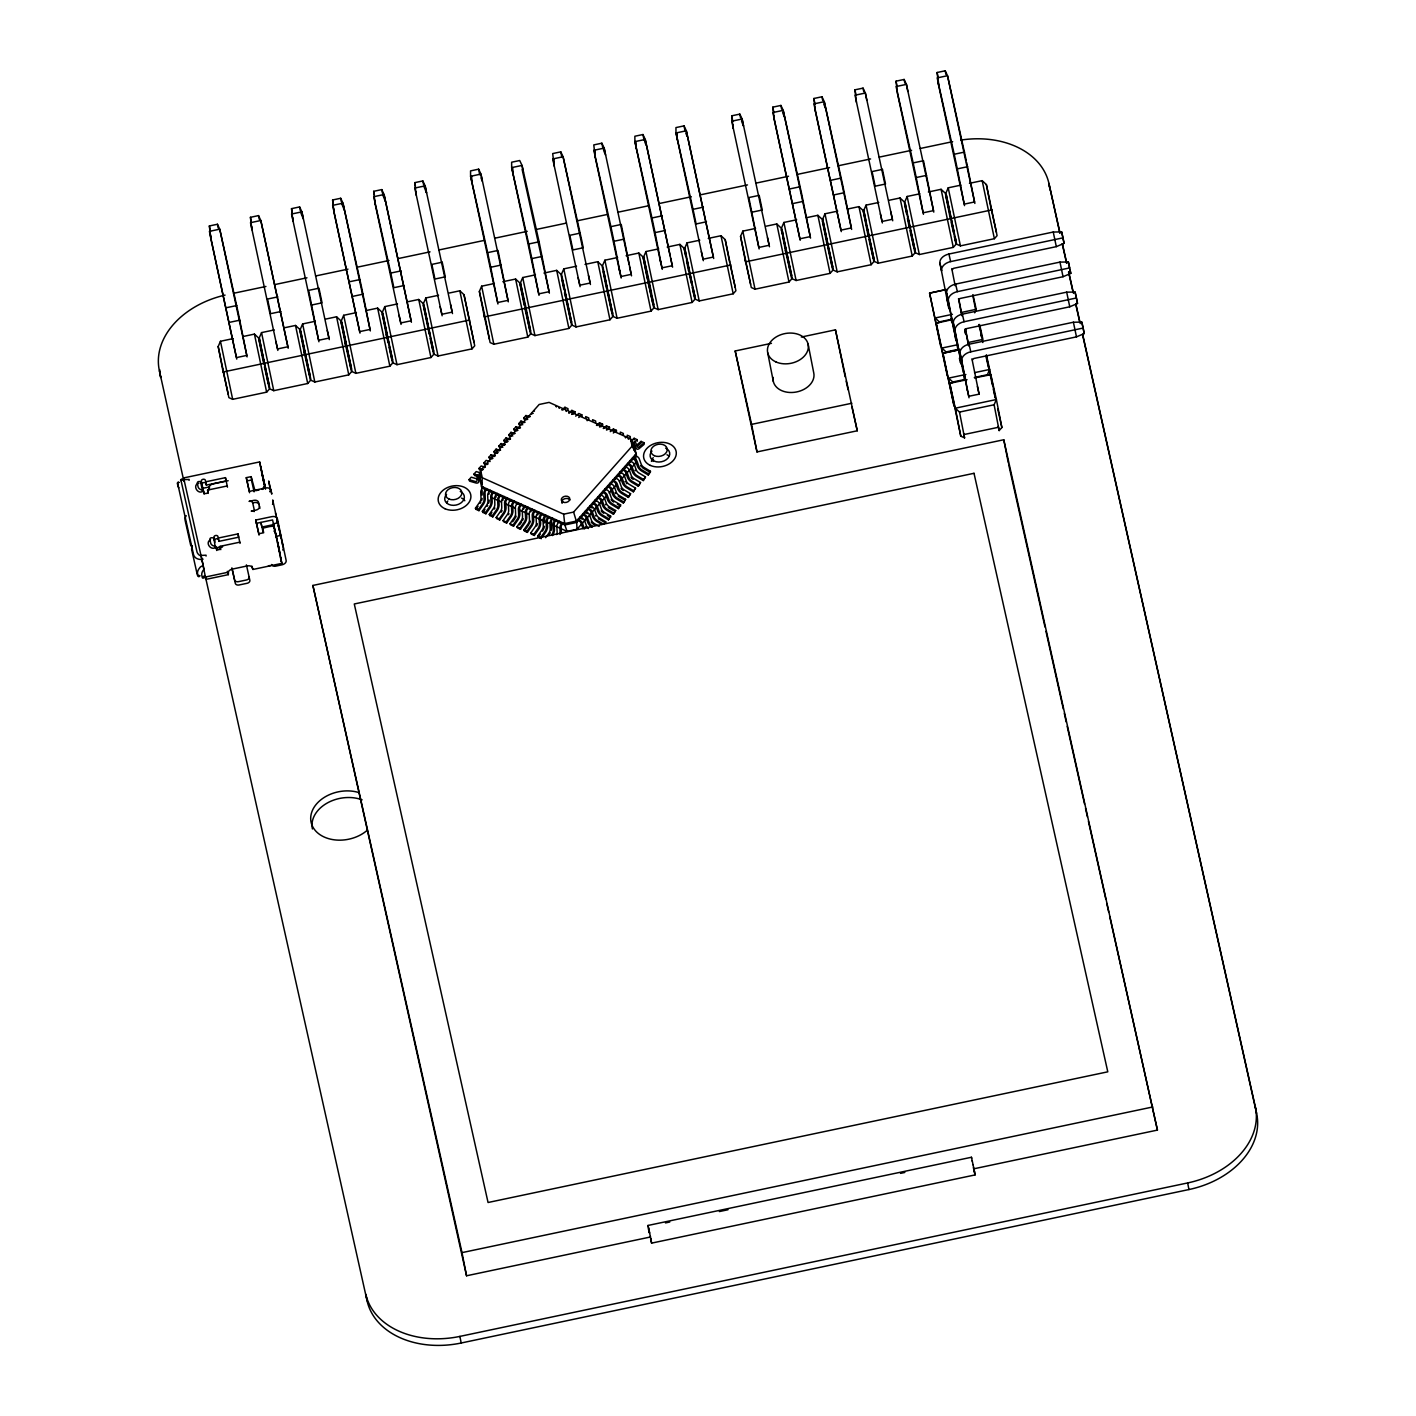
<?xml version="1.0" encoding="UTF-8"?>
<svg xmlns="http://www.w3.org/2000/svg" width="1416" height="1416" viewBox="0 0 1416 1416"><rect width="100%" height="100%" fill="white"/><g stroke="black" fill="none" stroke-linecap="round" stroke-linejoin="round"><path stroke-width="1.5" d="M251.942 566.152L252.915 569.462L251.747 566.719A4.956 3.363 -12.6 0 0 247.216 565.94L232.348 569.09A4.956 3.363 -12.6 0 0 228.472 571.621L228.348 574.648L205.869 579.392L202.382 561.78M252.915 569.462L281.873 563.373L279.005 548.966M605.659 522.964L605.712 521.761L599.34 517.973A3.894 1.912 41.6 0 1 596.455 514.734L594.49 509.3A2.85 1.398 41.6 0 0 591.906 506.698L589.976 505.813L592.136 508.043M608.508 518.628L602.136 514.84A3.894 1.912 41.6 0 1 599.234 511.601L597.269 506.149A2.85 1.398 41.6 0 0 594.702 503.547L592.755 502.68L595.605 505.512L597.817 511.512A5.965 2.92 41.6 0 0 601.588 515.725L608.438 519.831L610.685 516.15L604.313 512.362A3.894 1.912 41.6 0 1 601.428 509.123L599.464 503.689A2.85 1.398 41.6 0 0 596.879 501.087L594.95 500.22L595.216 501.583M608.438 519.831L610.685 516.15M613.482 513.017L607.11 509.229A3.894 1.912 41.6 0 1 604.207 505.99L602.242 500.538A2.85 1.398 41.6 0 0 599.676 497.936L597.729 497.069L600.543 499.83L602.791 505.919A5.965 2.92 41.6 0 0 606.561 510.114L613.411 514.22L615.659 510.539L609.287 506.751A3.894 1.912 41.6 0 1 606.402 503.53L604.437 498.078A2.85 1.398 41.6 0 0 601.853 495.476L599.924 494.609L600.189 495.989M615.659 510.539L613.411 514.22M618.456 507.406L612.084 503.618A3.894 1.912 41.6 0 1 609.181 500.379L607.216 494.945A2.85 1.398 41.6 0 0 604.65 492.343L602.703 491.476L605.552 494.29L607.765 500.308A5.965 2.92 41.6 0 0 611.535 504.521L618.385 508.61L620.633 504.946L614.261 501.158A3.894 1.912 41.6 0 1 611.376 497.919L609.411 492.467A2.85 1.398 41.6 0 0 606.827 489.865L604.898 488.998L605.163 490.379M618.385 508.61L620.633 504.946M623.429 501.795L617.057 498.007A3.894 1.912 41.6 0 1 614.155 494.768L612.19 489.334A2.85 1.398 41.6 0 0 609.623 486.732L607.676 485.865L610.526 488.679L612.739 494.697A5.965 2.92 41.6 0 0 616.509 498.91L623.359 502.999L625.606 499.335L619.235 495.547A3.894 1.912 41.6 0 1 616.349 492.308L614.385 486.856A2.85 1.398 41.6 0 0 611.8 484.272L609.871 483.387L610.137 484.768M625.606 499.335L623.359 502.999M628.403 496.202L622.031 492.414A3.894 1.912 41.6 0 1 619.128 489.175L617.164 483.723A2.85 1.398 41.6 0 0 614.597 481.121L612.65 480.254L615.464 483.015L617.712 489.086A5.965 2.92 41.6 0 0 621.482 493.299L628.332 497.405L630.58 493.724L624.208 489.936A3.894 1.912 41.6 0 1 621.323 486.697L619.358 481.263A2.85 1.398 41.6 0 0 616.774 478.661L614.845 477.794L615.11 479.157M630.58 493.724L628.332 497.405M633.377 490.591L627.005 486.803A3.894 1.912 41.6 0 1 624.102 483.564L622.137 478.112A2.85 1.398 41.6 0 0 619.571 475.51L617.624 474.643L620.438 477.404L622.686 483.493A5.965 2.92 41.6 0 0 626.456 487.688L633.306 491.795L635.554 488.113L629.182 484.325A3.894 1.912 41.6 0 1 626.297 481.104L624.332 475.652A2.85 1.398 41.6 0 0 621.748 473.05L619.819 472.183L620.084 473.564M635.554 488.113L633.306 491.795M638.351 484.98L631.979 481.192A3.894 1.912 41.6 0 1 629.076 477.953L627.111 472.519A2.85 1.398 41.6 0 0 624.545 469.917L622.597 469.032L625.447 471.864L627.66 477.882A5.965 2.92 41.6 0 0 631.43 482.095L638.28 486.184L640.528 482.52L634.156 478.732A3.894 1.912 41.6 0 1 631.27 475.493L629.306 470.041A2.85 1.398 41.6 0 0 626.722 467.439L624.792 466.572L625.058 467.953M640.528 482.52L638.28 486.184M643.324 479.369L636.952 475.581A3.894 1.912 41.6 0 1 634.049 472.342L632.085 466.908A2.85 1.398 41.6 0 0 629.518 464.306L627.571 463.439L630.385 466.183L632.633 472.271A5.965 2.92 41.6 0 0 636.404 476.484L643.253 480.573L645.501 476.909L639.129 473.121A3.894 1.912 41.6 0 1 636.244 469.882L634.28 464.43A2.85 1.398 41.6 0 0 631.695 461.846L629.766 460.961L630.031 462.342M645.501 476.909L643.253 480.573M648.298 473.758L641.926 469.97A3.894 1.912 41.6 0 1 639.023 466.749L637.058 461.297A2.85 1.398 41.6 0 0 634.492 458.695L632.545 457.828L635.395 460.642L637.607 466.66A5.965 2.92 41.6 0 0 641.377 470.873L648.227 474.962L650.475 471.298L644.103 467.51A3.894 1.912 41.6 0 1 641.218 464.271L639.253 458.837A2.85 1.398 41.6 0 0 636.669 456.235L634.74 455.368L635.005 456.731M648.227 474.962L650.475 471.298M634.226 450.288L634.173 445.084L630.509 438.854L549.089 402.392L539.16 404.48L480.644 470.448L479.564 477.688L482.343 484.219M488.892 494.29L489.193 493.37M495.812 497.388L496.202 496.361M502.733 500.485L503.123 499.459M517.389 503.707L481.776 487.759L482.272 477.723L480.644 470.448M228.171 480.714L213.303 483.847A4.956 3.363 -12.6 0 0 209.426 486.396L209.338 489.334M482.13 490.502L482.148 495.051M223.232 372.302L218.188 346.513L220.453 341.274L233.197 338.583M218.188 346.513L228.896 397.648L232.666 399.33L266.633 392.161L269.341 389.117L259.252 337.858L261.535 332.601L274.261 329.928M315.343 321.255L302.617 323.945L300.334 329.202L311.06 380.32L314.83 382.001L348.779 374.851L351.487 371.788L341.822 322.582M356.425 312.6L343.681 315.29L341.415 320.529L352.142 371.665L355.894 373.346L389.86 366.178L392.568 363.133L382.886 313.909M397.507 303.927L384.763 306.617L382.497 311.874L393.223 362.992L396.976 364.673L430.942 357.522L433.65 354.478L428.588 328.689L388.161 337.203M438.588 295.271L425.844 297.962L423.579 303.219L434.287 354.336L438.057 356.018L472.024 348.867L474.732 345.805L464.005 294.687L459.811 290.793L449.191 293.041M484.431 317.237L479.369 291.448L481.635 286.191L494.379 283.501M524.858 305.272L520.451 282.793L522.716 277.536L535.46 274.846M576.524 266.19L563.798 268.863L561.515 274.12L572.241 325.238L576.011 326.937L609.977 319.768L612.668 316.724L607.623 290.935L567.179 299.449M617.606 257.517L604.88 260.208L602.596 265.465L613.323 316.582L617.093 318.264L651.041 311.113L653.75 308.051L643.023 256.933L638.828 253.039L626.102 255.73M648.085 279.288L643.678 256.792L645.944 251.552L658.688 248.862M686.353 256.314L684.76 248.136L687.025 242.879L699.769 240.207M745.612 262.155L740.55 236.366L742.816 231.127L755.56 228.436M796.642 219.763L783.898 222.454L781.632 227.711L792.358 278.828L796.111 280.51L830.077 273.359L832.785 270.314L822.714 219.055L824.979 213.798L837.723 211.108M866.185 222.648L863.778 210.382L866.061 205.125L878.787 202.453M919.869 193.78L907.143 196.47L904.859 201.727L915.586 252.844L919.356 254.526L953.304 247.375L956.012 244.313L950.348 215.551M960.951 185.124L948.207 187.815L945.941 193.072L956.667 244.189L960.42 245.871L994.386 238.702L997.094 235.658L986.368 184.54L982.173 180.646L969.447 183.337M974.704 312.83L976.226 309.325L972.987 294.811M952.88 382.479L949.747 383.329L955.304 408.197L959.499 412.074L964.562 437.863L960.791 436.181L955.304 408.197L996.386 399.524L1001.873 427.526L999.165 430.57L994.103 404.781L996.386 399.524L990.828 374.674L987.501 375.187M192.381 546.045L192.098 546.682A3.31 1.54 -73.3 0 0 191.709 549.797L197.267 574.666A3.31 1.54 -73.3 0 0 199.019 575.356M544.452 518.309L544.417 522.947M200.771 482.856L201.338 481.812L199.833 481.564A3.31 2.071 28.9 0 0 197.337 483.422L198.134 486.962A3.31 2.071 28.9 0 0 201.692 489.848L203.196 490.095L202.612 491.14L200.771 482.856L201.674 482.661L202.329 485.971M215.197 547.373L213.922 537.407A2.071 1.522 -11.1 0 1 215.604 535.514A2.071 1.522 -11.1 0 1 217.958 536.558L218.931 541.355L238.667 537.195L238.012 533.885L218.294 538.045M523.655 509.087L524.964 505.848L523.566 507.424A2.85 1.345 -65.9 0 0 522.256 510.84L522.539 516.645A3.894 1.841 -65.9 0 1 521.177 520.787L516.928 526.805L517.424 527.885L520.469 529.265L525.035 522.752A5.965 2.814 -65.9 0 0 526.805 517.371L526.54 510.946L528.009 507.211L526.61 508.786A2.85 1.345 -65.9 0 0 525.301 512.203L525.584 518.008A3.894 1.841 -65.9 0 1 524.221 522.15L519.973 528.168L520.469 529.265M480.183 503.229L480.466 502.804A5.965 2.814 -65.9 0 0 480.767 502.291M487.104 506.326L487.387 505.901A5.965 2.814 -65.9 0 0 487.688 505.388M528.911 524.486L525.425 529.478M542.452 531.124L542.753 530.681A5.965 2.814 -65.9 0 0 543.054 530.186M549.373 534.221L549.673 533.779A5.965 2.814 -65.9 0 0 550.24 532.752M552.417 535.584L552.718 535.142A5.965 2.814 -65.9 0 0 554.488 529.779L554.205 523.354L555.692 519.619L554.293 521.194A2.85 1.345 -65.9 0 0 552.983 524.61L553.249 530.398A3.894 1.841 -65.9 0 1 551.886 534.54M478.962 510.663L478.466 509.583L482.697 503.547A3.894 1.841 -65.9 0 0 484.06 499.423L483.794 493.618A2.85 1.345 -65.9 0 1 485.104 490.202L486.502 488.626L485.015 492.361L485.281 498.786A5.965 2.814 -65.9 0 1 483.511 504.167L478.962 510.663L475.918 509.3L475.422 508.22L479.652 502.184A3.894 1.841 -65.9 0 0 481.015 498.06L480.75 492.255A2.85 1.345 -65.9 0 1 482.06 488.839L483.458 487.263L483.723 488.626M475.918 509.3L478.042 506.273M485.883 513.76L485.387 512.68L489.617 506.645A3.894 1.841 -65.9 0 0 490.98 502.521L490.715 496.715A2.85 1.345 -65.9 0 1 492.025 493.299L493.423 491.724L491.936 495.458L492.202 501.884A5.965 2.814 -65.9 0 1 490.432 507.264L485.883 513.76L482.838 512.397L482.343 511.318L486.573 505.282A3.894 1.841 -65.9 0 0 487.936 501.158L487.67 495.352A2.85 1.345 -65.9 0 1 488.98 491.936L490.379 490.361L490.644 491.741M482.838 512.397L484.962 509.371M492.803 516.858L492.308 515.778L496.538 509.742A3.894 1.841 -65.9 0 0 497.901 505.618L497.635 499.813A2.85 1.345 -65.9 0 1 498.945 496.397L500.344 494.821L498.857 498.556L499.122 504.981A5.965 2.814 -65.9 0 1 497.352 510.362L492.803 516.858L489.759 515.495L489.263 514.415L493.494 508.379A3.894 1.841 -65.9 0 0 494.857 504.255L494.591 498.45A2.85 1.345 -65.9 0 1 495.901 495.034L497.299 493.458L497.565 494.839M489.759 515.495L491.883 512.468M499.724 519.955L499.211 518.875L503.459 512.857A3.894 1.841 -65.9 0 0 504.822 508.716L504.538 502.91A2.85 1.345 -65.9 0 1 505.866 499.494L507.247 497.919L505.778 501.653L506.043 508.079A5.965 2.814 -65.9 0 1 504.273 513.459L499.724 519.955L496.68 518.592L496.166 517.513L500.414 511.477A3.894 1.841 -65.9 0 0 501.777 507.353L501.494 501.547A2.85 1.345 -65.9 0 1 502.822 498.131L504.202 496.556L504.485 497.936M506.645 523.053L506.131 521.973L510.38 515.955A3.894 1.841 -65.9 0 0 511.742 511.813L511.459 506.008A2.85 1.345 -65.9 0 1 512.769 502.591L514.167 501.016L512.698 504.751L512.964 511.176A5.965 2.814 -65.9 0 1 511.194 516.557L506.645 523.053L503.6 521.69L503.087 520.61L507.335 514.592A3.894 1.841 -65.9 0 0 508.698 510.45L508.415 504.645A2.85 1.345 -65.9 0 1 509.725 501.229L511.123 499.653L511.406 501.034M513.565 526.15L513.052 525.07L517.3 519.053A3.894 1.841 -65.9 0 0 518.663 514.911L518.38 509.105A2.85 1.345 -65.9 0 1 519.69 505.689L521.088 504.114L519.619 507.848L519.884 514.274A5.965 2.814 -65.9 0 1 518.114 519.654L513.565 526.15L510.521 524.787L510.008 523.708L514.256 517.69A3.894 1.841 -65.9 0 0 515.619 513.548L515.335 507.742A2.85 1.345 -65.9 0 1 516.645 504.326L518.044 502.751M512.645 521.761L514.787 518.734M519.566 524.858L521.69 521.831M527.389 532.363L526.894 531.265L531.142 525.248A3.894 1.841 -65.9 0 0 532.505 521.106L532.221 515.3A2.85 1.345 -65.9 0 1 533.531 511.884L534.929 510.309L533.46 514.043L533.726 520.469A5.965 2.814 -65.9 0 1 531.956 525.849L527.389 532.363L524.345 531L523.849 529.903L528.097 523.885A3.894 1.841 -65.9 0 0 529.46 519.743L529.177 513.937A2.85 1.345 -65.9 0 1 530.487 510.521L531.885 508.946L530.788 511.866M534.31 535.46L533.814 534.363L538.062 528.345A3.894 1.841 -65.9 0 0 539.425 524.203L539.142 518.415A2.85 1.345 -65.9 0 1 540.452 514.981L541.85 513.406L540.381 517.159L540.646 523.584A5.965 2.814 -65.9 0 1 538.876 528.947L534.31 535.46L531.265 534.097L530.77 533L535.018 526.982A3.894 1.841 -65.9 0 0 536.381 522.84L536.098 517.052A2.85 1.345 -65.9 0 1 537.407 513.619L538.806 512.043L537.708 514.964M537.691 536.098L541.231 538.558L537.691 536.098L541.921 530.08A3.894 1.841 -65.9 0 0 543.302 525.938L543.018 520.15A2.85 1.345 -65.9 0 1 544.328 516.716L545.726 515.141L544.629 518.061M538.186 537.195L540.328 534.151M540.735 537.46L544.965 531.442A3.894 1.841 -65.9 0 0 546.346 527.301L546.063 521.513A2.85 1.345 -65.9 0 1 547.373 518.097L548.771 516.521L547.302 520.168L547.567 526.681A5.965 2.814 -65.9 0 1 545.797 532.044L542.293 537.036M545.673 537.691L548.842 533.177A3.894 1.841 -65.9 0 0 550.205 529.035L549.939 523.247A2.85 1.345 -65.9 0 1 551.249 519.831L552.647 518.256L552.913 519.619M551.55 521.159L551.443 528.416A5.965 2.814 -65.9 0 1 551.107 530.54M259.252 337.858L269.978 388.975L273.748 390.674L307.714 383.506L310.405 380.462L300.741 331.238M485.033 316.777L490.095 342.566L493.848 344.247L527.814 337.096L530.522 334.052L525.46 308.263L485.033 316.777L479.369 291.448M526.115 308.122L531.159 333.911L534.929 335.592L568.896 328.424L571.604 325.379L566.542 299.59L526.115 308.122L520.451 282.793M481.228 477.493L478.803 476.643L478.732 481.688A5.965 2.92 41.6 0 1 476.041 483.015L469.616 481.157L469.032 479.652L471.227 477.192L477.192 478.944A3.894 1.912 41.6 0 0 477.776 479.05M478.608 476.714L474.59 475.546L474.006 474.059L476.201 471.581L480.183 472.749M479.564 469.935L478.98 468.448L481.175 465.988L485.157 467.138M484.538 464.342L483.953 462.837L486.148 460.377L490.131 461.528M489.511 458.731L488.927 457.226L491.122 454.766L495.104 455.934M494.485 453.12L493.901 451.633L496.096 449.155L500.078 450.323M499.459 447.509L498.875 446.022L501.069 443.562L505.052 444.712M504.432 441.916L503.848 440.411L506.043 437.951L510.025 439.102M509.406 436.305L508.822 434.8L511.017 432.34L514.999 433.508M514.38 430.694L513.796 429.207L515.99 426.729L519.973 427.897M519.353 425.083L518.769 423.596L520.964 421.118L524.947 422.287M524.327 419.49L523.743 417.986L525.938 415.525L529.92 416.676M649.342 282.138L654.404 307.927L658.157 309.608L692.123 302.44L694.831 299.396L689.769 273.607L649.342 282.138L643.678 256.792M684.76 248.136L695.486 299.254L699.239 300.953L733.205 293.785L735.913 290.74L725.187 239.605L720.992 235.729L708.248 238.401M482.272 477.723L563.674 514.185L573.604 512.079L632.12 446.129L630.509 438.854M632.12 446.129L636.12 453.793L576.436 521.07L564.542 523.584L481.511 486.396M740.55 236.366L751.276 287.501L755.029 289.183L788.995 282.014L791.703 278.97L783.632 237.923M553.16 525.141L567.055 531.372L576.985 529.283L606.243 496.29M609.163 492.998L616.473 484.75M619.411 481.458L635.501 463.315L636.12 453.793M605.712 521.761L603.535 524.221L597.163 520.433A3.894 1.912 41.6 0 1 594.26 517.194L592.295 511.76A2.85 1.398 41.6 0 0 589.729 509.158L587.782 508.291L590.631 511.105L592.844 517.123A5.965 2.92 41.6 0 0 596.614 521.336L601.871 524.469M822.714 219.055L833.422 270.173L837.192 271.854L871.159 264.704L873.867 261.641L866.999 226.737M863.778 210.382L874.504 261.517L878.274 263.199L912.24 256.031L914.931 252.986L908.063 218.082M568.011 410.268L567.993 408.658L564.949 407.295L561.851 409.95A2.85 1.345 -65.9 0 1 563.249 409.879M568.772 413.047L571.869 410.392L574.914 411.755L574.931 413.366M571.816 414.41L574.914 411.755M575.692 416.145L578.79 413.49L581.834 414.853L581.852 416.463M578.737 417.508L581.834 414.853M596.455 425.437L599.534 422.782L602.579 424.145L602.614 425.774M599.499 426.8L602.579 424.145M603.358 428.535L606.455 425.88L609.5 427.243L609.535 428.871M606.402 429.898L609.5 427.243M610.278 431.632L613.376 428.995L616.42 430.358L616.456 431.969L613.411 430.606L613.376 428.995M613.323 433.013L616.42 430.358M631.04 440.942L634.138 438.287L637.182 439.65L637.218 441.261M634.085 442.305L637.182 439.65M636.421 445.367L641.059 441.385L644.103 442.748L644.138 444.359L639.129 448.624A5.965 2.814 -65.9 0 1 636.28 448.465L634.386 443.863L632.51 445.598L633.642 442.642A2.85 1.345 -65.9 0 1 635.572 442.394L637.271 446.606A3.894 1.841 -65.9 0 0 639.466 446.73L644.103 442.748M637.979 445.668L641.094 442.996L641.059 441.385M192.328 545.815L191.957 546.045A3.31 1.54 -73.3 0 1 190.647 545.072L185.089 520.203A3.31 1.54 -73.3 0 1 186.239 515.69M210.524 539.761C204.718 542.399 210.86 551.408 216.099 547.178L216.436 548.665A2.071 1.522 -11.1 0 0 218.772 549.709A2.071 1.522 -11.1 0 0 220.471 547.815L220.135 546.328L239.87 542.169M952.225 269.748L953.623 268.314L1056.318 246.649L1064.071 243.357L1062.991 237.835L1061.664 231.923L1053.238 232.029L948.932 254.03A10.585 7.186 -12.6 0 0 939.958 263.252L948.897 308.812M961.871 314.777L958.951 299.82L959.924 298.511L1063.044 276.722L1070.797 273.412L1069.699 267.907L1068.39 261.995L1059.965 262.102L955.641 284.085A10.585 7.186 -12.6 0 0 946.685 293.324L953.888 330.087M968.597 344.849L965.659 329.893L966.65 328.583L1069.753 306.794L1077.505 303.484L1076.426 297.979L1075.098 292.068L1066.69 292.156L962.367 314.157A10.585 7.186 -12.6 0 0 953.41 323.397L961.535 364.832M972.385 359.965L973.783 358.514L1076.479 336.866L1084.231 333.556L1083.152 328.052L1081.824 322.122L1073.399 322.228L969.093 344.23A10.585 7.186 -12.6 0 0 960.119 353.469L967.34 390.214M198.895 483.245C191.868 484.644 197.691 495.618 203.532 490.945L203.851 492.432A2.071 1.522 -11.1 0 0 206.205 493.476A2.071 1.522 -11.1 0 0 207.904 491.582L207.568 490.095L227.303 485.936M305.36 354.673L264.916 363.186M387.506 337.344L347.079 345.876M469.67 320.016L429.225 328.547M648.687 282.262L608.26 290.793M730.851 264.951L690.424 273.465M950.95 218.542L910.523 227.056M992.032 209.869L951.605 218.4M959.145 349.681L943.021 353.257L954.083 406.109L936.312 323.184L939.445 322.352M1062.991 237.835L950.614 261.606A10.585 7.186 -12.6 0 0 941.658 270.828L939.958 263.252M1069.699 267.907L957.34 291.661A10.585 7.186 -12.6 0 0 948.384 300.9L956.012 339.822M1076.426 297.979L964.066 321.733A10.585 7.186 -12.6 0 0 955.092 330.972L963.234 372.408M1083.152 328.052L970.792 351.805A10.585 7.186 -12.6 0 0 961.818 361.045L969.022 397.79M236.755 359.098L209.409 231.357L219.746 229.162L238.277 312.971L246.809 355.416L236.472 357.593L210.789 238.401L209.356 225.958L217.445 224.259L219.746 229.162L247.11 356.903M251.694 226.277L251.871 229.746L250.437 217.303L258.526 215.604L260.827 220.507L288.191 348.248M292.776 217.621L292.935 221.073L291.519 208.648L299.608 206.931L301.909 211.851L329.273 339.592M360 333.114L332.636 205.355L342.991 203.178L361.505 286.988L370.054 329.432L359.699 331.609L334.017 212.418L332.601 199.975L340.69 198.275L342.991 203.178L370.337 330.919M401.064 324.441L375.098 203.762L373.682 191.319L381.771 189.602L384.072 194.523L411.419 322.264M416.003 191.62L416.18 195.089L414.746 182.646L422.835 180.947L425.136 185.85L452.5 313.591M478.643 169.177L470.555 170.893L470.59 176.274L497.653 302.528L508.008 300.351L480.944 174.097L478.643 169.177L479.723 174.699M580.171 233.127L569.816 235.304L572.896 249.942L583.233 247.747L581.764 240.543L563.09 156.769L560.789 151.866L552.7 153.565L554.134 166.008L553.78 159.07M629.129 264.65L604.172 148.114L601.871 143.193L593.782 144.91L595.216 157.335L619.606 271.111M672.6 267.181L645.254 139.441L642.952 134.538L634.864 136.237L634.899 141.635L660.688 262.456M713.682 258.526L686.335 130.785L684.034 125.882L675.945 127.582L675.981 132.962L703.327 260.703M732.992 124.785L733.152 128.254L731.736 115.811L739.825 114.112L742.126 119.015L769.472 246.756M800.199 240.278L772.853 112.537L783.207 110.359L801.721 194.151L810.271 236.614L799.916 238.791L774.233 119.599L772.817 107.156L780.906 105.439L783.207 110.359L810.554 238.1M841.281 231.622L813.935 103.881L824.289 101.687L842.803 185.496L851.352 227.941L840.998 230.135L815.315 110.926L813.899 98.483L821.97 96.784L824.289 101.687L851.635 229.427M856.397 102.271L854.963 89.828L863.052 88.128L865.353 93.031L892.717 220.772M896.045 81.172L904.134 79.455L906.435 84.376L933.498 210.63L923.143 212.807L897.479 93.615L896.045 81.172L897.125 86.677M966.597 162.362L974.58 201.957L964.225 204.134L938.543 84.942L937.127 72.499L945.215 70.8L947.516 75.703L974.863 203.444M233.534 293.289L265.925 286.457M274.562 284.634L306.953 277.801M315.591 275.978L347.982 269.146M356.62 267.323L389.011 260.491M397.648 258.685L430.039 251.853M438.677 250.03L484.042 240.454M494.839 238.189L527.23 231.357M535.867 229.534L566.099 223.162M576.896 220.878L607.128 214.506M617.925 212.223L648.156 205.851M658.953 203.585L691.344 196.753M699.982 194.93L747.489 184.912M756.144 183.089L788.535 176.257M797.173 174.434L829.564 167.601M838.201 165.778L870.592 158.946M879.23 157.123L911.621 150.308M920.258 148.485L952.649 141.653M226.472 307.697L236.826 305.52M277.89 296.864L267.553 299.041L270.633 313.679L280.97 311.485M349.699 281.713L360.053 279.536M399.082 315.379L400.781 322.954L411.136 320.777L384.072 194.523L373.718 196.7L390.781 273.058L401.135 270.881M481.015 177.92L482.325 181.142L480.944 174.097L470.59 176.274L487.653 252.632L498.007 250.455L508.291 301.838M539.089 241.782L522.026 165.424L519.707 160.521L511.636 162.221L511.672 167.619L528.734 243.977L539.089 241.782L549.373 293.165M605.552 155.158L604.172 148.114L593.817 150.291L610.898 226.649L621.235 224.454L631.536 275.854M670.21 255.995L645.254 139.441L634.899 141.635L651.962 217.976L662.316 215.798M711.699 249.464L686.335 130.785L675.981 132.962L693.043 209.32L703.398 207.143M789.916 188.894L800.27 186.717M830.997 180.239L841.352 178.044M907.815 91.421L906.435 84.376L896.08 86.553L913.161 162.911L923.498 160.734L933.799 212.117M966.19 160.22L947.516 75.703L937.162 77.898L954.225 154.256L964.579 152.061M229.551 322.335L239.906 320.158M311.697 305.006L322.051 302.829L318.972 288.191L308.635 290.386L318.919 341.769M352.779 296.351L363.133 294.174M404.215 285.501L393.86 287.696L390.781 273.058M497.936 304.015L490.733 267.252L501.087 265.075M539.018 295.36L531.814 258.597L542.169 256.42M621.182 278.032L613.96 241.269L624.314 239.092M662.263 269.376L655.042 232.613L665.396 230.436M706.478 221.763L696.123 223.958L693.043 209.32M751.914 212.188L762.268 210.011L759.188 195.373L748.834 197.55L759.135 248.951M792.995 203.532L803.35 201.338M834.077 194.859L844.432 192.682M923.444 214.294L916.223 177.531L926.577 175.354M964.526 205.639L957.305 168.876L967.659 166.699M243.8 336.353L254.42 334.105L258.615 337.999L264.279 363.328L223.834 371.859M284.881 327.68L295.501 325.45L299.696 329.326L309.945 374.904M325.963 319.025L336.565 316.777L340.76 320.671L346.424 346L305.998 354.531M367.045 310.352L377.647 308.122L381.842 312.016L388.798 342.796M408.109 301.696L418.729 299.466L422.924 303.343L429.862 334.141M502.857 281.713L515.601 279.041L519.796 282.917L530.522 330.601M543.939 273.058L556.683 270.368L560.878 274.261L571.604 321.945M585.02 264.403L597.764 261.712L601.959 265.606L612.668 313.272M667.184 247.074L679.91 244.384L684.105 248.278L691.999 283.288M766.18 226.188L776.782 223.958L780.977 227.852L786.641 253.181L746.214 261.712M807.244 217.533L817.864 215.303L822.059 219.179L827.723 244.526L787.296 253.039M848.326 208.878L858.946 206.63L863.14 210.524L868.805 235.852L828.378 244.384M889.407 200.205L900.027 197.974L904.222 201.868L909.886 227.197L869.442 235.729M928.365 191.992L941.091 189.302L945.286 193.196L954.136 232.436M945.693 289.537L929.586 293.13L940.631 345.982M946.879 289.484L929.586 293.13L947.357 376.036M801.314 337.043L835.458 329.839L857.264 430.783L756.994 451.934L735.187 350.973L771.455 343.327M952.437 314.334L935.144 317.981L939.339 321.875L952.313 319.131M961.092 312.511L976.226 309.325M180.664 480.59A3.31 1.469 46.6 0 1 182.699 479.776L184.098 480.555L183.62 477.935L259.641 461.917L264.509 483.812A5.222 5.168 -6.5 0 1 262.013 489.086M936.312 323.184L952.419 319.609M225.445 477.652L226.1 480.962L206.364 485.122L205.727 481.812L225.445 477.652L227.48 487.175M249.552 492.733L246.278 477.652L251.128 476.643L254.969 490.626M202.736 488.325L209.214 486.962M246.933 480.962L251.782 479.935L251.128 476.643M255.836 490.662L259.057 489.989M957.004 344.867L941.87 348.053L946.065 351.947L959.039 349.203M967.801 342.584L982.934 339.397L979.695 324.884M943.021 353.257L960.331 349.61M259.871 508.45L258.597 502.45A4.124 3.027 -11.1 0 0 253.889 500.344L249.039 501.37A3.31 2.248 -12.6 0 1 252.703 502.892L254.331 502.556A4.124 3.027 -11.1 0 1 259.022 504.662M259.039 535.106L255.747 520.044L271.925 516.628A5.009 3.398 -12.6 0 1 277.43 518.911L286.156 560.488A4.956 3.363 -12.6 0 1 281.961 564.825L275.483 566.188A3.31 2.425 -11.1 0 1 271.73 564.488M256.402 523.336L272.58 519.938L278.173 545.036M965.871 374.479L948.578 378.125L952.773 382.001L965.765 379.276M974.527 372.656L989.66 369.452L995.466 398.356M278.191 522.769L273.323 523.796L276.031 536.399L280.881 535.372M273.5 524.61L261.854 527.071L260.933 522.451L263.128 532.257M756.994 451.934L751.577 424.375L851.848 403.241M974.403 377.452L987.394 374.709L989.66 369.452L986.421 354.956M967.04 379.683L949.747 383.329L960.791 436.181M974.509 377.93L990.828 374.674M216.029 547.886L222.471 546.523M216.082 548.116L222.524 546.753M189.107 480.325A4.956 3.363 -12.6 0 0 189.107 479.422L182.912 479.705A3.31 1.487 49.8 0 0 181.089 480.785L196.966 551.815A3.31 1.487 49.8 0 0 199.851 555.479L206.028 555.196A4.956 3.363 -12.6 0 1 206.028 556.081M971.942 358.797L979.093 394.144L968.739 396.303L967.04 388.727M959.499 412.074L994.103 404.781M205.444 577.02L228.259 572.206M963.907 434.553L998.528 427.26M650.068 1237.071L466.554 1275.781L312.883 585.445L1003.767 439.756L1157.438 1130.092L973.925 1168.784L973.04 1164.731M466.554 1275.781L462.005 1252.629L1152.889 1106.94M650.457 1237L647.997 1225.46L971.447 1157.261L972.314 1161.315M665.467 1222.928L669.786 1222.008M719.381 1211.565L728.001 1209.742M900.505 1173.368L904.824 1172.448M650.811 1239.797L650.599 1238.681L651.608 1243.124L975.058 1174.926L974.314 1170.926M1255.284 1106.693L1256.576 1113.312A82.641 60.64 -11.1 0 1 1188.944 1189.546L461.191 1343.005A82.641 60.64 -11.1 0 1 367.098 1300.879L365.806 1294.259A82.641 60.64 -11.1 0 0 459.881 1336.403L1187.652 1182.944A82.641 60.64 -11.1 0 0 1255.284 1106.693L1082.656 334.353M270.899 565.427L268.403 565.816M215.763 546.328L214.258 546.08A3.31 2.071 28.9 0 1 210.701 543.195L209.904 539.638A3.31 2.071 28.9 0 1 212.4 537.797L213.904 538.045L214.896 542.204M523.743 417.986L527.726 419.154M518.769 423.596L522.752 424.747M513.796 429.207L517.778 430.358M508.822 434.8L512.804 435.969M503.848 440.411L507.831 441.58M498.875 446.022L502.857 447.191M493.901 451.633L497.883 452.784M488.927 457.226L492.91 458.395M483.953 462.837L487.936 464.005M478.98 468.448L482.962 469.616M474.006 474.059L477.989 475.21M469.032 479.652L475.015 481.405A3.894 1.912 41.6 0 0 477.068 480.378L477.068 475.829A2.85 1.398 41.6 0 1 479.015 475.245L480.962 476.112M587.162 513.654L585.003 511.424L586.932 512.291A2.85 1.398 41.6 0 1 589.516 514.893L591.481 520.345A3.894 1.912 41.6 0 0 594.366 523.584L599.145 526.416M582.188 519.265L580.029 517.035L581.958 517.902A2.85 1.398 41.6 0 1 584.543 520.504L586.507 525.955A3.894 1.912 41.6 0 0 588.454 528.522M518.327 504.131L564.825 524.947L576.719 522.451L636.404 455.173L634.173 445.084M491.6 497.582L501.53 502.025M505.494 503.813L515.424 508.255M519.406 510.025L529.336 514.468M533.301 516.256L549.178 523.371M475.422 508.22L478.466 509.583M482.343 511.318L485.387 512.68M489.263 514.415L492.308 515.778M496.166 517.513L499.211 518.875M503.087 520.61L506.131 521.973M510.008 523.708L513.052 525.07M516.928 526.805L519.973 528.168M523.849 529.903L526.894 531.265M530.77 533L533.814 534.363M650.422 472.501L643.554 468.413M619.128 496.715L623.943 499.582M617.376 504.238L620.58 506.149M609.181 507.937L613.995 510.804M607.429 515.442L610.632 517.353M599.234 519.141L604.048 522.008M594.26 524.752L593.817 524.469A5.965 2.92 41.6 0 1 591.198 522.079M592.083 527.23L591.64 526.947A5.965 2.92 41.6 0 1 587.87 522.734L585.658 516.716L582.808 513.902L584.755 514.769A2.85 1.398 41.6 0 1 587.321 517.371L589.286 522.805A3.894 1.912 41.6 0 0 592.189 526.044M280.651 558.134L280.634 557.355M281.873 563.32L280.881 559.302M228.348 574.613L227.356 571.321M205.851 579.392L204.877 576.064M183.62 477.935L202.134 560.577L203.939 569.338L203.001 570.595A3.31 1.398 -70.8 0 0 201.78 575.055L202.205 577.268A3.31 1.398 -70.8 0 0 204.311 577.215L205.232 575.94L367.098 1300.879M823.705 103.917L825.67 108.749M782.641 112.572L784.588 117.404M741.559 121.227L743.506 126.077L742.126 119.015L731.771 121.192L758.834 247.446L769.189 245.269L767.49 237.693M685.751 132.998L687.061 136.219M644.687 141.653L645.979 144.892M603.605 150.326L604.898 153.548M522.097 169.265L549.072 291.678L538.735 293.873L511.672 167.619L522.026 165.424L523.407 172.487M423.915 186.452L426.535 192.912L425.136 185.85L414.799 188.045L442.146 315.786M382.851 195.125L385.453 201.568M341.769 203.78L344.371 210.241M300.688 212.453L303.289 218.896L301.909 211.851L291.554 214.028L318.618 340.283L328.972 338.088L327.273 330.512M525.938 415.525L526.522 417.012M520.964 421.118L521.548 422.623M515.99 426.729L516.575 428.234M511.017 432.34L511.601 433.827M506.043 437.951L506.627 439.438M501.069 443.562L501.653 445.049M496.096 449.155L496.68 450.66M491.122 454.766L491.706 456.253M567.055 531.372L564.825 524.947L563.674 514.185M573.604 512.079L576.719 522.451L576.985 529.283M275.394 532.593L275.076 531.442A5.222 1.097 -11.7 0 0 273.89 531.071M975.058 1174.926L973.376 1167.634M261.199 469.032L260.597 466.43L261.022 468.749M264.509 484.874L262.969 478.573M1064.071 243.357L1061.664 231.923M1069.912 269.483L1070.797 273.412M1077.505 303.484L1075.098 292.068M1084.231 333.556L1081.824 322.122M960.791 140.096A82.641 60.64 -11.1 0 1 1048.902 183.337L1060 232.95M1062.407 243.747L1066.744 263.164M1068.673 271.784L1073.505 293.36M1075.912 304.139L1080.249 323.556M1048.902 183.337L1059.841 233.091M1062.248 243.888L1066.602 263.305M1068.531 271.925L1072.868 291.342M1075.753 304.281L1079.611 321.538M1082.514 334.495L1256.576 1113.312M1053.238 232.029L1056.318 246.649M1059.965 262.102L1063.044 276.722M1066.69 292.156L1069.753 306.794M1073.399 322.228L1076.479 336.866M990.775 207.019L996.439 232.348M982.173 180.646L994.386 238.702M948.207 187.815L960.42 245.871M978.934 324.884L979.854 329.025M980.792 333.167L981.713 337.309L979.182 324.388M986.12 357.027L988.439 367.381M992.368 385.028L986.226 355.363M993.306 389.17L995.147 397.454M997.714 408.87L1001.873 427.526M1008.794 465.05L1044.99 627.005M1045.964 631.324L1063.328 709.044M1064.301 713.363L1066.23 722.001M1067.186 726.32L1084.568 804.058M1085.523 808.377L1087.453 817.014M1088.426 821.333L1105.808 899.054M1106.763 903.373L1108.693 912.01M1109.666 916.329L1157.438 1130.092M998.227 426.34L999.165 430.57M955.074 236.649L956.012 240.879M951.127 222.011L953.481 232.578M954.419 236.791L955.375 241.021M941.091 189.302L953.304 247.375M948.932 254.03L950.614 261.606M955.641 284.085L957.34 291.661M962.367 314.157L964.066 321.733M969.093 344.23L970.792 351.805M964.792 330.194L965.641 333.981L964.809 329.733M977.394 386.55L979.093 394.126M946.685 293.324L948.384 300.9M953.41 323.397L955.092 330.972M960.119 353.469L961.818 361.045M946.879 298.528L948.578 306.104M953.605 328.601L955.287 336.176M960.331 358.655L962.013 366.231M963.623 433.632L964.562 437.863M907.143 196.47L919.356 254.526M910.683 230.542L914.931 249.535M910.045 230.684L913.816 247.57M900.027 197.974L912.24 256.031M890.735 211.71L892.416 219.285L882.08 221.462L880.38 213.887M866.061 205.125L878.274 263.199M869.619 239.198L873.867 258.208M868.964 239.339L873.212 258.332M858.946 206.63L871.159 264.704M824.979 213.798L837.192 271.854M828.537 247.871L832.785 266.863M827.882 247.995L832.13 267.005M817.864 215.303L830.077 273.359M845.193 376.815L835.458 329.839M846.166 381.134L848.096 389.772M851.954 407.047L857.264 430.783M783.898 222.454L796.111 280.51M786.039 250.189L791.703 275.518M785.402 250.331L791.048 275.66M776.782 223.958L788.995 282.014M742.816 231.127L755.029 289.183M744.958 258.863L750.622 284.191M730.072 264.208L735.258 287.43M720.992 235.729L733.205 293.785M735.187 350.973L751.577 424.375M711.699 249.464L713.399 257.039L703.044 259.216L701.345 251.641M687.025 242.879L699.239 300.953M692.937 287.501L694.831 295.962M688.99 272.863L691.344 283.43M692.3 287.643L694.176 296.086M679.91 244.384L692.123 302.44M670.618 258.119L672.317 265.695L661.962 267.872L660.263 260.296M645.944 251.552L658.157 309.608M648.563 281.395L650.918 291.944M651.856 296.174L653.75 304.617M647.909 281.536L653.112 304.759M638.828 253.039L651.041 311.113M629.536 266.774L631.235 274.35L620.881 276.545L619.199 268.969M604.88 260.208L617.093 318.264M606.845 290.191L612.031 313.414M597.764 261.712L609.977 319.768M588.472 275.447L590.153 283.023L579.817 285.2L578.117 277.625M563.798 268.863L576.011 326.937M565.763 298.847L570.949 322.069M556.683 270.368L568.896 328.424M522.716 277.536L534.929 335.592M524.681 307.52L529.867 330.742M515.601 279.041L527.814 337.096M481.635 286.191L493.848 344.247M483.776 313.927L489.44 339.256M474.077 342.495L464.005 294.687M459.811 290.793L472.024 348.867M450.518 304.529L452.2 312.104L441.863 314.299L440.164 306.723M648.386 1228.822L649.271 1232.77M479.564 477.688L481.776 487.759M425.844 297.962L438.057 356.018M430.818 338.353L433.65 351.026M429.225 334.282L423.331 305.396M430.163 338.495L432.995 351.168M418.729 299.466L430.942 357.522M384.763 306.617L396.976 364.673M389.736 347.026L392.568 359.682M386.249 334.495L388.143 342.938M389.081 347.168L391.913 359.823M377.647 308.122L389.86 366.178M343.681 315.29L355.894 373.346M345.823 343.026L351.487 368.355M345.185 343.15L350.849 368.496M336.565 316.777L348.779 374.851M302.617 323.945L314.83 382.001M304.104 351.823L309.29 375.045M295.501 325.45L307.714 383.506M275.854 341.362L277.536 348.938L287.891 346.761L260.827 220.507L250.49 222.684L277.837 350.425M261.535 332.601L273.748 390.674M265.093 366.673L268.863 383.559M264.438 366.815L268.208 383.701M312.883 585.445L462.005 1252.629M254.42 334.105L266.633 392.161M276.881 519.442L277.554 522.398L277.217 520.752M265.482 489.193L263.111 477.617M251.782 479.935L252.083 481.334M220.453 341.274L232.666 399.33M251.464 480.059L254.101 491.83M222.595 369.01L228.259 394.338M252.703 502.892L254.438 510.663M246.278 477.652L249.358 491.387L265.518 487.971A5.009 3.398 -12.6 0 1 271.022 490.255L271.784 494.113L268.686 481.015L270.279 489.458A4.956 3.363 -12.6 0 1 269.677 491.688M255.747 520.044L258.827 533.761L263.677 532.752L262.756 528.203L269.164 526.663A5.222 1.097 -11.7 0 1 274.102 526.699L278.421 546.204M246.402 564.878L249.836 580.224A3.31 2.425 -11.1 0 1 247.127 583.286L239.056 584.985A3.31 2.425 -11.1 0 1 235.286 583.303L231.852 567.94M238.012 533.885L240.047 543.408M232.065 568.471L234.631 579.994A3.31 2.425 -11.1 0 0 238.401 581.675L246.49 579.976A3.31 2.425 -11.1 0 0 249.198 576.932M205.727 481.812L205.391 480.325A2.071 1.522 -11.1 0 0 203.037 479.281A2.071 1.522 -11.1 0 0 201.338 481.175L203.196 490.095M206.364 485.122L206.046 483.635A2.071 1.522 -11.1 0 0 203.692 482.59A2.071 1.522 -11.1 0 0 201.992 484.484M218.931 541.355L218.613 539.868A2.071 1.522 -11.1 0 0 216.259 538.806A2.071 1.522 -11.1 0 0 214.559 540.717M225.073 295.094A82.641 60.64 -11.1 0 0 159.424 370.886L183.868 481.068M954.225 154.256L957.305 168.876M913.161 162.911L916.223 177.531M651.962 217.976L655.042 232.613M610.898 226.649L613.96 241.269M528.734 243.977L531.814 258.597M487.653 252.632L490.733 267.252M277.571 542.31L277.978 544.187M277.483 542.877L281.306 561.515M647.997 1225.46L649.625 1233M202.293 561.639L201.178 556.205M972.208 1160.748L973.075 1164.802M278.138 544.54L278.386 545.744M278.297 545.62L278.651 546.948M263.712 482.431L262.65 477.033M278.456 546.364L279.943 553.302M262.633 477.227L262.934 478.343M209.391 489.582L208.86 487.387M278.563 546.806L278.757 547.815M262.509 476.661L261.606 472.201M278.669 547.39L279.253 550.311M278.793 547.957L279.023 549.16M262.562 476.572L259.641 461.988M973.748 1168.112L974.58 1172.112M650.298 1236.327L651.13 1240.328M1068.39 261.995L1069.469 267.5M1187.652 1182.944L1188.944 1189.546M986.368 184.54L991.43 210.329M945.215 70.8L945.941 74.482M937.127 72.499L938.206 78.022M1003.767 439.756L1008.316 462.89M979.5 325.291L982.881 342.53M972.774 295.236L975.73 310.299M946.348 195.107L949.552 211.462M945.693 195.249L950.348 218.984M965.234 328.724L968.579 345.805M958.508 298.652L961.853 315.75M951.782 268.58L955.145 285.678M963.553 375.116L964.438 379.612M956.862 344.141L957.712 348.513M955.216 336.831L956.03 340.937M959.411 358.195L960.26 362.514M904.134 79.455L904.859 83.137M950.986 318.405L951.835 322.724M905.266 203.762L907.267 213.993M904.612 203.904L906.629 214.117M907.426 218.206L909.284 227.657M866.751 100.093L865.353 93.031L855.016 95.208L882.363 222.949M863.052 88.128L863.778 91.792M854.963 89.828L856.043 95.332M863.14 210.524L868.203 236.313M821.97 96.784L822.696 100.465M813.899 98.483L814.979 104.005M822.466 221.232L827.121 244.968M780.906 105.439L781.614 109.12M772.817 107.156L773.897 112.66M971.447 1157.261L971.659 1158.359M808.111 344.194L813.74 372.851A20.656 15.169 -11.1 0 1 794.164 392.338A20.656 15.169 -11.1 0 1 773.136 377.399M782.039 229.746L782.836 233.835M781.384 229.888L782.181 233.976M782.995 238.065L786.039 253.641M739.825 114.112L740.55 117.776M731.736 115.811L732.815 121.334M767.684 352.708L773.295 381.364M725.187 239.605L729.594 262.102M684.034 125.882L685.114 131.387M687.167 260.402L689.167 270.615M684.105 248.278L685.716 256.455M686.512 260.544L688.512 270.757M642.952 134.538L644.032 140.042M643.023 256.933L647.448 279.412M601.871 143.193L602.95 148.715M603.8 271.589L607.004 287.944M603.163 271.73L606.367 288.085M590.454 284.51L563.09 156.769L552.753 158.946L580.1 286.687M560.789 151.866L561.869 157.371M562.718 280.262L565.94 296.599M562.081 280.386L563.674 288.563M564.488 292.652L565.285 296.74M519.796 282.917L524.203 305.396M559.833 522.716L559.568 521.354L558.17 522.929A2.85 1.345 -65.9 0 0 556.86 526.345L557.125 532.15A3.894 1.841 -65.9 0 1 556.665 534.575M422.835 180.947L423.561 184.629M414.746 182.646L415.472 186.328M423.968 305.254L427.986 325.698M381.771 189.602L382.479 193.284M373.682 191.319L374.39 194.983M382.249 314.051L386.904 337.805M340.69 198.275L341.398 201.939M332.601 199.975L333.326 203.656M341.168 322.724L345.823 346.46M299.608 206.931L300.334 210.612M291.519 208.648L292.245 212.311M300.086 331.379L304.741 355.115M258.526 215.604L259.252 219.268M250.437 217.303L251.163 220.967M459.881 1336.403L461.191 1343.005M258.615 337.999L263.677 363.788M280.669 536.133L280.988 537.779L279.996 533.177L280.333 534.823M281.731 540.877L282.049 542.523M282.386 543.832L282.704 545.479M278.616 527.124L278.279 525.478L279.271 530.097L278.952 528.433M275.5 513.052L275.837 514.698M217.445 224.259L218.17 227.941M275.66 533.726L276.562 538.346M209.356 225.958L210.453 231.481M220.135 546.328L220.79 549.638M207.568 490.095L208.223 493.405M216.099 547.178L216.737 550.488M203.532 490.945L204.169 494.255M159.424 370.886L160.716 377.506A82.641 60.64 -11.1 0 1 159.672 369.629M650.864 1239.142L651.608 1243.124M260.933 468.271L260.792 467.298L264.58 484.484A5.222 5.168 -6.5 0 1 262.597 489.405M938.383 81.473L938.543 84.942M815.138 107.474L815.315 110.926M774.074 116.13L774.233 119.599M677.025 133.086L677.361 140.025M635.943 141.759L636.28 148.68M594.862 150.415L595.216 157.335M512.716 167.743L513.052 174.664M471.634 176.398L471.97 183.337M374.921 200.293L375.098 203.762M333.857 208.948L334.017 212.418M210.612 234.932L210.789 238.401M634.138 438.287L634.173 439.898M630.297 438.163L630.262 436.553L627.217 435.19L627.253 436.801M623.376 435.066L623.341 433.455L620.297 432.092L620.332 433.703M606.455 425.88L606.49 427.508M599.534 422.782L599.57 424.393M595.693 422.658L595.658 421.048L592.614 419.685L592.649 421.295M588.773 419.561L588.737 417.95L585.693 416.587L585.728 418.198M571.869 410.392L571.887 412.003M564.949 407.295L564.966 408.905M489.157 500.078L489.157 500.521A5.965 2.814 -65.9 0 1 488.662 503.211M203.143 565.78A4.213 3.098 -11.1 0 0 199.727 567.798L198.771 569.126A3.31 1.398 -70.8 0 0 197.532 573.586L197.974 575.781A3.31 1.398 -70.8 0 0 200.063 575.728M259.447 506.238A4.124 3.027 -11.1 0 1 256.066 510.061L251.216 511.087A3.31 2.248 -12.6 0 1 254.225 511.583M282.704 549.992A4.956 3.363 -12.6 0 0 283.324 547.762L272.704 499.99L273.129 502.184A4.956 3.363 -12.6 0 1 272.527 504.415M178.929 482.325A3.31 1.487 49.8 0 0 177.69 483.653L193.567 554.683A3.31 1.487 49.8 0 0 196.452 558.346A9.788 6.655 -12.6 0 0 201.833 559.515A4.956 3.363 -12.6 0 0 203.054 559.143M178.858 482.555A3.31 1.469 46.6 0 0 177.442 483.653L177.867 485.847A3.31 1.469 46.6 0 0 178.894 487.812M203.674 576.153A3.31 1.54 -73.3 0 1 203.214 576.613M562.134 503.3A4.301 3.151 -11.1 0 1 564.258 498.91A4.301 3.151 -11.1 0 1 569.905 499.99M514.096 433.916A2.85 1.398 41.6 0 1 514.628 433.314M618.686 496.45A5.965 2.92 41.6 0 1 618.208 496.096M615.73 493.6A5.965 2.92 41.6 0 1 615.146 492.68M494.892 507.955A5.965 2.814 -65.9 0 1 494.308 508.999M598.791 518.875A5.965 2.92 41.6 0 1 598.313 518.521M595.835 516.026A5.965 2.92 41.6 0 1 595.516 515.566M608.738 507.654A5.965 2.92 41.6 0 1 608.26 507.317M605.783 504.804A5.965 2.92 41.6 0 1 605.464 504.344M643.076 468.059A5.965 2.92 41.6 0 1 642.156 467.298M641.306 466.448A5.965 2.92 41.6 0 1 640.598 465.563M635.306 470.714A5.965 2.92 41.6 0 1 635.041 470.254M599.641 426.623A2.85 1.345 -65.9 0 1 600.968 426.906M596.791 425.154A2.85 1.345 -65.9 0 1 597.924 425.543M628.049 438.783A2.85 1.345 -65.9 0 1 628.651 439.296M625.146 437.456A2.85 1.345 -65.9 0 1 625.606 437.933M633.129 479.281A5.965 2.92 41.6 0 1 632.209 478.52M631.766 478.095A5.965 2.92 41.6 0 1 630.987 477.227M606.738 429.614A2.85 1.345 -65.9 0 1 607.712 429.703M603.499 428.358A2.85 1.345 -65.9 0 1 604.667 428.34M544.417 526.345A5.965 2.814 -65.9 0 1 543.585 529.106M630.793 441.066A2.85 1.345 -65.9 0 1 632.527 441.031M634.138 447.828A5.965 2.814 -65.9 0 1 633.625 447.58M586.95 420.41A2.85 1.345 -65.9 0 1 587.144 420.711M537.39 523.778A5.965 2.814 -65.9 0 1 536.664 526.009M487.015 464.607A2.85 1.398 41.6 0 1 487.759 463.775M494.184 456.536A2.85 1.398 41.6 0 1 494.927 455.704M491.989 458.996A2.85 1.398 41.6 0 1 492.06 458.642M516.132 516.15A5.965 2.814 -65.9 0 1 515.371 517.778M502.06 510.521A5.965 2.814 -65.9 0 1 501.229 512.096M571.958 414.233A2.85 1.345 -65.9 0 1 573.108 414.198M569.108 412.746A2.85 1.345 -65.9 0 1 569.94 412.729M565.763 410.906A2.85 1.345 -65.9 0 1 566.382 411.419M499.158 450.925A2.85 1.398 41.6 0 1 500.574 450.164M496.963 453.403A2.85 1.398 41.6 0 1 497.706 452.571M504.131 445.332A2.85 1.398 41.6 0 1 504.875 444.5M484.237 467.758A2.85 1.398 41.6 0 1 484.98 466.926M482.042 470.218A2.85 1.398 41.6 0 1 482.113 469.864M482.785 469.386A2.85 1.398 41.6 0 1 483.228 469.404M529.053 416.924A2.85 1.398 41.6 0 1 530.168 416.481M526.805 419.756A2.85 1.398 41.6 0 1 527.548 418.924M524.044 422.711A2.85 1.398 41.6 0 1 524.575 422.11M558.683 407.808A2.85 1.345 -65.9 0 1 559.462 408.321M555.798 406.445A2.85 1.345 -65.9 0 1 556.417 406.958M509.105 439.721A2.85 1.398 41.6 0 1 510.521 438.96M506.91 442.181A2.85 1.398 41.6 0 1 507.654 441.349M534.027 411.33A2.85 1.398 41.6 0 1 534.522 410.888M531.779 414.145A2.85 1.398 41.6 0 1 533.212 413.384M479.263 473.351A2.85 1.398 41.6 0 1 480.679 472.59M523.247 518.699A5.965 2.814 -65.9 0 1 522.575 520.362M519.07 428.305A2.85 1.398 41.6 0 1 520.469 427.738M516.858 430.977A2.85 1.398 41.6 0 1 517.601 430.145M613.712 502.043A5.965 2.92 41.6 0 1 612.314 500.945M611.871 500.521A5.965 2.92 41.6 0 1 611.092 499.653M584.578 529A3.894 1.912 41.6 0 1 584.312 528.416L582.348 522.964A2.85 1.398 41.6 0 0 579.781 520.38L577.834 519.495L580.684 522.327L582.896 528.345A5.965 2.92 41.6 0 0 583.126 528.788M586.224 527.69A5.965 2.92 41.6 0 1 585.569 526.77M508.981 513.619A5.965 2.814 -65.9 0 1 508.45 514.681M623.182 490.502A5.965 2.92 41.6 0 1 622.261 489.724M621.819 489.316A5.965 2.92 41.6 0 1 621.04 488.431M530.345 521.23A5.965 2.814 -65.9 0 1 529.495 523.46M560.116 534.487A3.894 1.841 -65.9 0 0 560.17 533.513L559.904 527.708A2.85 1.345 -65.9 0 1 561.214 524.292L562.612 522.716L561.143 526.363L561.409 532.876A5.965 2.814 -65.9 0 1 561.373 533.372M603.765 513.265A5.965 2.92 41.6 0 1 602.366 512.149M601.924 511.742A5.965 2.92 41.6 0 1 601.145 510.857M626.792 483.706A5.965 2.92 41.6 0 1 626.385 483.281M625.359 481.918A5.965 2.92 41.6 0 1 625.093 481.475M482.148 498.45A5.965 2.814 -65.9 0 1 481.529 500.662M1049.168 186.116A82.641 60.64 -11.1 0 1 1050.194 189.939M312.423 828.962A33.064 24.249 -11.1 0 1 326.6 803.385A33.064 24.249 -11.1 0 1 362.124 799.845M367.364 830.165A33.064 24.249 -11.1 0 1 323.202 836.555A33.064 24.249 -11.1 0 1 316.051 804.553A33.064 24.249 -11.1 0 1 358.956 792.588M460.271 491.476A9.912 7.275 -11.1 0 1 462.519 501.53A9.912 7.275 -11.1 0 1 448.801 504.415A9.912 7.275 -11.1 0 1 446.553 494.379M665.662 448.164A9.912 7.275 -11.1 0 1 667.91 458.218A9.912 7.275 -11.1 0 1 654.192 461.103A9.912 7.275 -11.1 0 1 651.944 451.067M651.449 461.386A9.912 7.275 -11.1 0 1 653.236 457.669M666.971 454.784A9.912 7.275 -11.1 0 1 668.83 455.934M446.642 502.786A9.912 7.275 -11.1 0 1 447.845 500.981M461.581 498.096A9.912 7.275 -11.1 0 1 464.802 500.751M653.077 461.421A8.266 6.071 -11.1 0 1 653.572 459.828M442.217 262.208L431.862 264.403L434.942 279.023L445.297 276.846L442.217 262.208M882.433 169.389L872.079 171.566L875.159 186.204L885.496 184.009L882.433 169.389M974.013 473.298L354.283 603.977L488.06 1202.503L1107.79 1071.823L974.013 473.298M775.933 361.93A20.656 15.169 -11.1 0 0 808.27 348.159A20.656 15.169 -11.1 0 0 779.473 335.256A20.656 15.169 -11.1 0 0 775.933 361.93M563.072 502.149A4.301 3.151 -11.1 0 0 569.798 499.299A4.301 3.151 -11.1 0 0 563.816 496.609A4.301 3.151 -11.1 0 0 563.072 502.149M444.978 508.733A16.532 12.124 -11.1 0 0 470.838 497.724A16.532 12.124 -11.1 0 0 447.792 487.405A16.532 12.124 -11.1 0 0 444.978 508.733M650.369 465.421A16.532 12.124 -11.1 0 0 676.229 454.412A16.532 12.124 -11.1 0 0 653.183 444.093A16.532 12.124 -11.1 0 0 650.369 465.421M654.298 455.686A8.266 6.071 -11.1 0 0 667.237 450.182A8.266 6.071 -11.1 0 0 655.714 445.013A8.266 6.071 -11.1 0 0 654.298 455.686M448.907 498.998A8.266 6.071 -11.1 0 0 461.846 493.494A8.266 6.071 -11.1 0 0 450.323 488.325A8.266 6.071 -11.1 0 0 448.907 498.998"/></g></svg>
